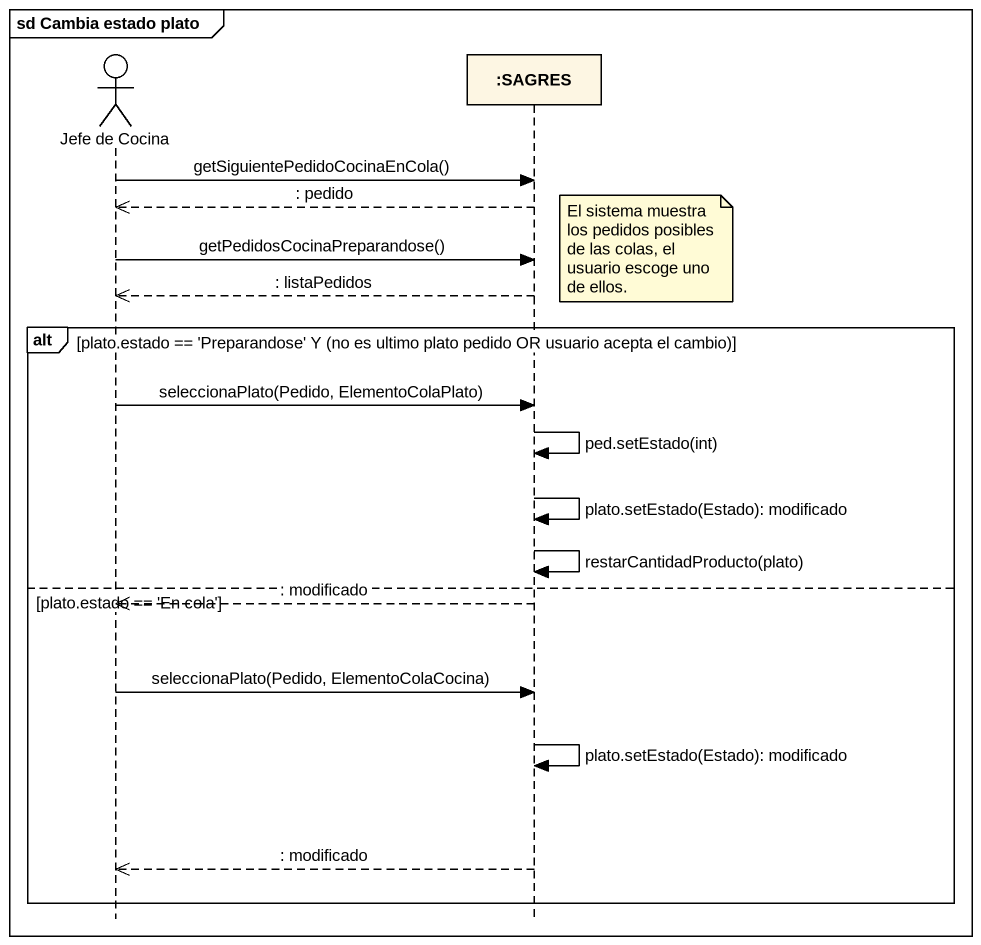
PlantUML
@startuml
mainframe sd Cambia estado plato
hide footbox
actor "Jefe de Cocina" as Jefe_de_Cocina
participant ":SAGRES" as SAGRES

Jefe_de_Cocina -> SAGRES : getSiguientePedidoCocinaEnCola()
SAGRES -->> Jefe_de_Cocina : : pedido
note right of SAGRES : El sistema muestra los pedidos posibles de las colas, el usuario escoge uno de ellos.
Jefe_de_Cocina -> SAGRES : getPedidosCocinaPreparandose()
SAGRES -->> Jefe_de_Cocina : : listaPedidos
alt plato.estado == 'Preparandose' Y (no es ultimo plato pedido OR usuario acepta el cambio)
  Jefe_de_Cocina -> SAGRES : seleccionaPlato(Pedido, ElementoColaPlato)
  SAGRES -> SAGRES : ped.setEstado(int)
  SAGRES -> SAGRES : plato.setEstado(Estado): modificado
  SAGRES -> SAGRES : restarCantidadProducto(plato)
else plato.estado == 'En cola'
  SAGRES -->> Jefe_de_Cocina : : modificado
  Jefe_de_Cocina -> SAGRES : seleccionaPlato(Pedido, ElementoColaCocina)
  SAGRES -> SAGRES : plato.setEstado(Estado): modificado
  SAGRES -->> Jefe_de_Cocina : : modificado
end
@enduml
